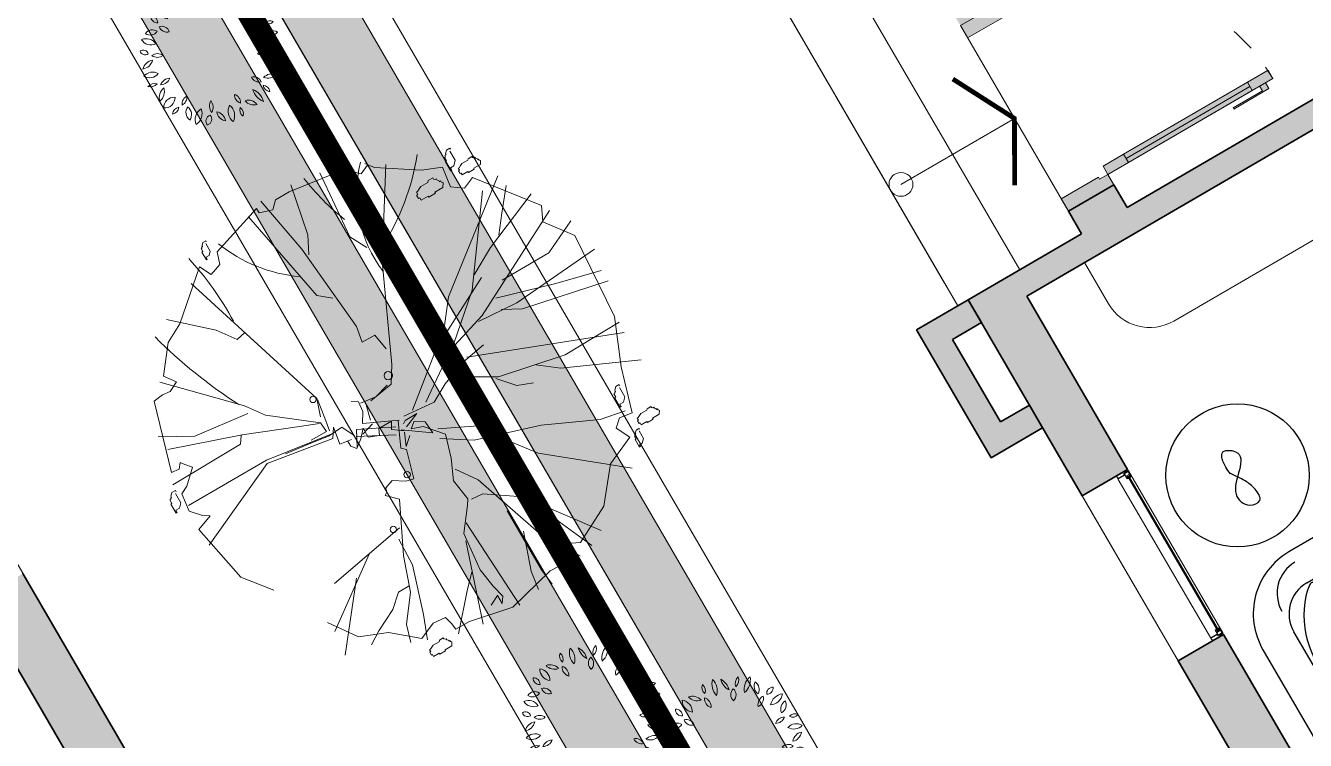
# Model space of a CAD drawing. Header units: millimetres. Extents: x 567980 to 569372, y 2065777 to 2066674.
# Drawn here: x 568827.16 to 568832.52, y 2066247.76 to 2066250.75 of the extents above; entities that cross this region are included whole.
import ezdxf

# ---------------------------------------------------------------- set-up
doc = ezdxf.new("R2010")
doc.units = ezdxf.units.MM
for name, pattern in [('047 Type S1$0$HIDDEN', [0.375, 0.25, -0.125]), ('CENTER', [3, 1.5, -0.5, 0.5, -0.5]), ('HIDDEN', [0.75, 0.5, -0.25])]:
    doc.linetypes.add(name, pattern=pattern)
for name, color, linetype, lineweight in [('A-DIM', 251, 'Continuous', 15), ('A-HATCH', 251, 'Continuous', 5), ('A-TUONG', 255, 'Continuous', 35), ('boDnv', 54, 'Continuous', 25), ('E- CHU THICH', 162, 'Continuous', 13), ('E- RANH GIOI', 1, 'CENTER', 13), ('E- THAY', 9, 'Continuous', 20), ('E-Manh', 251, 'Continuous', 13), ('i_Cay', 114, 'Continuous', 13), ('i_Hatch', 250, 'Continuous', 13), ('i_ThietBi', 32, 'Continuous', 13), ('LD-CUA', 146, 'Continuous', 13), ('LD-KHUAT', 33, 'HIDDEN', 9), ('LD-THAY', 9, 'Continuous', 13)]:
    doc.layers.add(name, color=color, linetype=linetype, lineweight=lineweight)
for name, color, linetype in [('ChiaLo', 128, 'CENTER'), ('DIM 222222', 1, 'Continuous'), ('I-LOOS', 32, 'Continuous'), ('I-LOOSE', 32, 'Continuous'), ('loKBT', 42, 'Continuous')]:
    doc.layers.add(name, color=color, linetype=linetype)

# ---------------------------------------------------------------- blocks, each defined once
blk = doc.blocks.new('NEN')
at = {"layer": 'ChiaLo', "ltscale": 5}
blk.add_lwpolyline([(137.1147, -132.0719), (116.9995, -97.4977)], dxfattribs=at)
at = {"layer": 'loKBT'}
for points in [[(137.8616, -108.4988), (127.0571, -114.7848), (137.1147, -132.0719), (147.9192, -125.7859)], [(127.0571, -114.7848), (116.2527, -121.0708), (126.3103, -138.3579), (137.1147, -132.0719)]]:
    blk.add_lwpolyline(points, close=True, dxfattribs=at)
blk = doc.blocks.new('*U486')
h = blk.add_hatch(color=254)
h.dxf.hatch_style = 1
h.paths.add_polyline_path([(21.7, 594.5), (21.7, 764.1), (50, 764.1), (50, 735.9), (27.4, 735.9), (27.4, 594.5)])
h = blk.add_hatch(color=253)
h.dxf.hatch_style = 1
h.paths.add_polyline_path([(50, 100), (90, 100), (90, 0), (50, 0)])
h.paths.add_polyline_path([(50, 700), (90, 700), (90, 800), (50, 800)])
h = blk.add_hatch(color=254)
h.dxf.hatch_style = 1
h.paths.add_polyline_path([(90, 100), (50, 100), (50, 700), (90, 700)])
h = blk.add_hatch(color=253)
h.dxf.hatch_style = 1
h.paths.add_polyline_path([(0, 0), (50, 0), (50, -40), (60, -40), (60, -220), (0, -220)])
h = blk.add_hatch(color=253)
h.dxf.hatch_style = 1
h.paths.add_polyline_path([(900, 0), (850, 0), (850, -40), (840, -40), (840, -220), (900, -220)])
for p, q in [((70, 100), (70, 700)), ((90, 700), (90, 100))]:
    blk.add_line(p, q)
for points in [[(21.7, 594.5), (21.7, 764.1), (50, 764.1), (50, 735.9), (27.4, 735.9), (27.4, 594.5)], [(90, 100), (50, 100), (50, 700), (90, 700)], [(0, 0), (50, 0), (50, -40), (60, -40), (60, -220), (0, -220)], [(900, 0), (850, 0), (850, -40), (840, -40), (840, -220), (900, -220)]]:
    blk.add_lwpolyline(points, close=True)
for points in [[(50, 700), (90, 700), (90, 800), (50, 800), (50, 700)], [(50, 702.9), (50, 100)], [(50, 100), (90, 100), (90, 0), (50, 0), (50, 100)]]:
    blk.add_lwpolyline(points)
at = {"linetype": 'HIDDEN', "ltscale": 30}
blk.add_arc((50, 0), 800, 0, 90, dxfattribs=at)
blk = doc.blocks.new('A$C7ACE46B4')
blk.add_wipeout([(-12.5, 0), (12.5, 0), (12.5, -100), (150, -100), (150, -150), (-150, -150), (-150, -100), (-12.5, -100)]).dxf.layer = 'I-LOOSE'
at = {"layer": 'I-LOOSE'}
blk.add_lwpolyline([(-12.5, -100), (-12.5, 0), (12.5, 0), (12.5, -100)], dxfattribs=at)
blk.add_lwpolyline([(-150, -100), (150, -100), (150, -150), (-150, -150)], close=True, dxfattribs=at)
blk = doc.blocks.new('WR WERW')
at = {"layer": 'DIM 222222', "color": 1, "linetype": '047 Type S1$0$HIDDEN', "ltscale": 50, "extrusion": (9.92932e-07, -2.8403e-12, 1)}
for p, q in [((167309.9, 38806.7, 0), (167259.9, 38806.7, 0)), ((167259.9, 38806.7, 0), (167259.9, 38456.7, 0)), ((167309.9, 38456.7, 0), (167309.9, 38806.7, 0)), ((167259.9, 38456.7, 0), (167309.9, 38456.7, 0))]:
    blk.add_line(p, q, dxfattribs=at)
at = {"layer": 'DIM 222222', "color": 1, "linetype": '047 Type S1$0$HIDDEN', "ltscale": 50, "extrusion": (-9.92932e-07, 2.8439e-12, 1)}
for p, q in [((167269.9, 38636.7, 0), (167149.9, 38636.7, 0)), ((167149.9, 38636.7, 0), (167149.9, 38626.7, 0)), ((167149.9, 38626.7, 0), (167269.9, 38626.7, 0)), ((167274.9, 38631.7, 0), (167274.9, 38631.7, 0))]:
    blk.add_line(p, q, dxfattribs=at)
for start, end in [(0, 90), (270, 0)]:
    blk.add_arc((167269.9, 38631.7, -0.2), 5, start, end, dxfattribs=at)
blk = doc.blocks.new('2nd Floor Plan$0$weff')
at = {"color": 9}
blk.add_wipeout([(56.5, 207.1), (12.8, 168.9), (-23.4, 123.6), (-59.2, 57.6), (-78.1, 2.2), (-84.9, -29.8), (-89.8, -99.1), (-82.2, -153), (-41.5, -131.1), (-5.2, -99.4), (15, -84.2), (44.3, -38.7), (64.9, -4.2), (85, 45.7), (96.1, 91.6), (100.3, 136.7), (100.2, 145.7), (98.6, 169.4), (92.6, 200.1), (93.7, 207.9), (90.9, 214.5), (85, 219.1), (77.5, 220.1)], dxfattribs=at).dxf.layer = 'I-LOOS'
at = {"layer": 'I-LOOS', "color": 9}
for centre, major_axis, ratio, start_param, end_param in [((136.3, -26.8), (112.3, 268.4), 0.731709, 0.805447, 2.336146), ((79.5, 205.9), (1.9, -14.2), 1, 1.019254, 3.517144), ((-82.9, 66.8), (109.5, 220.3), 0.666606, 3.780671, 5.644107)]:
    blk.add_ellipse(centre, major_axis=major_axis, ratio=ratio, start_param=start_param, end_param=end_param, dxfattribs=at)
blk.add_spline([(-83.1, -153.5), (-11, -71.1), (-9.5, -30.9), (92.6, 200.1)], degree=3, dxfattribs=at)
blk = doc.blocks.new('AAW')
at = {"layer": 'I-LOOS'}
blk.add_ellipse((7152422.8, 829492.9, 0), major_axis=(0, 600), ratio=0.583333, dxfattribs=at)
at = {"layer": 'I-LOOS', "color": 7}
blk.add_spline([(7152481.3, 829442, 0), (7152489.3, 829335, 0), (7152475.4, 829301.2, 0), (7152394.4, 829327.9, 0), (7152501, 829572.7, 0), (7152449.5, 829670.9, 0), (7152381.6, 829669.9, 0), (7152379.5, 829593.1, 0), (7152415.5, 829519.6, 0), (7152483.3, 829436.9, 0)], degree=3, dxfattribs=at)
at = {"color": 8, "linetype": 'ByBlock'}
for points in [[(7150959.9, 830729.3), (7150961.2, 830762.1), (7150968.5, 830804.8), (7150982.3, 830847.2), (7151003.5, 830889.2), (7151026.9, 830922.3), (7151081.9, 830974.9), (7151135.1, 831006.2), (7151168.5, 831019.1), (7151245.7, 831033), (7151312.3, 831028.7), (7151358.3, 831016.7), (7151384.9, 831006), (7151416.7, 830989.1), (7151457, 830959.4), (7151477, 830940.3), (7151509.6, 830899.5), (7151536.9, 830848.4), (7151551.1, 830805.4), (7151557.5, 830770.9), (7151559.7, 830741.1), (7151556.7, 830690.1), (7151543.1, 830634.6), (7151515.2, 830575.9), (7151476.7, 830526), (7151423.5, 830481.9), (7151375.6, 830456.6), (7151311.5, 830437.8), (7151206.8, 830438.1), (7151146.6, 830455.5), (7151077.7, 830495), (7151042.4, 830526.6), (7151002.9, 830578.4), (7150980.2, 830624.8), (7150964.1, 830682.9), (7150959.9, 830727.9)], [(7150959.9, 828249), (7150961.2, 828281.8), (7150968.5, 828324.5), (7150982.3, 828366.9), (7151003.5, 828409), (7151026.9, 828442.1), (7151081.9, 828494.6), (7151135.1, 828525.9), (7151168.5, 828538.8), (7151245.7, 828552.7), (7151312.3, 828548.4), (7151358.3, 828536.4), (7151384.9, 828525.8), (7151416.7, 828508.8), (7151457, 828479.2), (7151477, 828460), (7151509.6, 828419.3), (7151536.9, 828368.1), (7151551.1, 828325.1), (7151557.5, 828290.6), (7151559.7, 828260.8), (7151556.7, 828209.9), (7151543.1, 828154.3), (7151515.2, 828095.6), (7151476.7, 828045.7), (7151423.5, 828001.6), (7151375.6, 827976.3), (7151311.5, 827957.6), (7151206.8, 827957.8), (7151146.6, 827975.3), (7151077.7, 828014.7), (7151042.4, 828046.4), (7151002.9, 828098.2), (7150980.2, 828144.5), (7150964.1, 828202.6), (7150959.9, 828247.6)]]:
    blk.add_wipeout(points, dxfattribs=at).translate(0, 0, 0).dxf.layer = 'I-LOOS'
blk.add_wipeout([(7150884.5, 828877.9), (7150944.5, 828877.9), (7150944.4, 828957.9), (7150919.4, 828957.9), (7150919.4, 829967.9), (7150944.4, 829967.9), (7150944.4, 830047.9), (7150884.4, 830047.9), (7150884.4, 828877.9)]).translate(0, 0, 0).dxf.layer = 'I-LOOS'
at = {"layer": 'I-LOOS'}
blk.add_circle((7151259.8, 830733.3, 0), 300, dxfattribs=at)
at = {"layer": 'I-LOOS', "color": 7}
for points in [[(7151237.1, 830753.5, 0), (7151239.2, 830825, 0), (7151250.8, 830846.4, 0), (7151302.6, 830823.1, 0), (7151215, 830668.1, 0), (7151242.3, 830599.5, 0), (7151287.4, 830595.4, 0), (7151294.2, 830646.2, 0), (7151275.4, 830697.5, 0), (7151236.2, 830757, 0)], [(7151237.1, 828273.2, 0), (7151239.2, 828344.7, 0), (7151250.8, 828366.2, 0), (7151302.6, 828342.8, 0), (7151215, 828187.9, 0), (7151242.3, 828119.2, 0), (7151287.4, 828115.2, 0), (7151294.2, 828165.9, 0), (7151275.4, 828217.2, 0), (7151236.2, 828276.7, 0)]]:
    blk.add_spline(points, degree=3, dxfattribs=at)
blk.add_wipeout([(7150984.5, 828877.7), (7150984.3, 830047.8), (7150987.9, 830094.3), (7151003.8, 830154.3), (7151019, 830188), (7151039.8, 830221.7), (7151072.1, 830259.9), (7151111.4, 830293), (7151145.7, 830313.9), (7151183.8, 830330.5), (7151224.5, 830341.8), (7151256.3, 830346.5), (7151284.3, 830347.8), (7151842.4, 830347.8), (7151859.2, 830347.4), (7151871.9, 830342.3), (7151881.2, 830331.4), (7151884.2, 830321.4), (7151884.4, 830317.9), (7151884.7, 828607.9), (7151882.7, 828597.3), (7151875.9, 828586.7), (7151869.8, 828582), (7151862.3, 828578.8), (7151854.7, 828577.8), (7151284.5, 828577.8), (7151249.5, 828579.8), (7151207.9, 828587.7), (7151171.3, 828600), (7151141.1, 828614.3), (7151108.9, 828634.6), (7151072.4, 828665.6), (7151048.6, 828692.4), (7151022.6, 828731.5), (7151002.8, 828774.5), (7150990.5, 828818.1), (7150985.2, 828856.5)]).translate(0, 0, 0).dxf.layer = 'I-LOOS'
at = {"layer": 'I-LOOS', "ltscale": 500}
for p, q in [((7151284.3, 830197.8, 0), (7151813.6, 830197.8, 0)), ((7151134.3, 828877.8, 0), (7151134.3, 830047.8, 0)), ((7151277.6, 828727.9, 0), (7151819, 828727.9, 0))]:
    blk.add_line(p, q, dxfattribs=at)
at = {"layer": 'I-LOOS', "ltscale": 500, "elevation": 0}
blk.add_lwpolyline([(7150984.3, 830047.7), (7150984.5, 828877.7, 0.414169), (7151284.5, 828577.8), (7151854.7, 828577.8, 0.41182), (7151884.7, 828607.9), (7151884.4, 830317.9, 0.41662), (7151854.4, 830347.8), (7151284.3, 830347.8, 0.414258)], format="xyb", close=True, dxfattribs=at)
at = {"layer": 'I-LOOS'}
blk.add_circle((7151259.8, 828253.1, 0), 300, dxfattribs=at)
at = {"layer": 'I-LOOS', "ltscale": 500}
for centre, radius, start, end in [((7151284.3, 830147.8, 0), 150, 90, 180.0087), ((7151818.8, 830278.3, 0), 65.6, 265.4555, 357.4331), ((7151284.3, 828877.8, 0), 150, 180.0087, 270), ((7151819.3, 828677.4, 0), 65.6, 4.6583, 90.3037)]:
    blk.add_arc(centre, radius, start, end, dxfattribs=at)
at = {"layer": 'LD-KHUAT', "ltscale": 0.1}
blk.add_arc((7152437, 829469.1, 0), 1235.3, 226.1786, 134.6589, dxfattribs=at)
at = {"layer": 'I-LOOSE', "rotation": 89.99999999876488}
blk.add_blockref('A$C7ACE46B4', (7150884.4, 829477.9, 0), dxfattribs=at)
at = {"layer": 'DIM 222222', "linetype": 'ByBlock', "xscale": 2, "yscale": 2, "zscale": 2}
blk.add_blockref('WR WERW', (6816624.6, 752209.1, 0), dxfattribs=at)
at = {"layer": 'I-LOOS', "ltscale": 500, "rotation": 4.439697424246186}
blk.add_blockref('2nd Floor Plan$0$weff', (7151236, 829962.6, 0), dxfattribs=at)
at = {"layer": 'I-LOOS', "ltscale": 500, "xscale": -1, "rotation": 175.5742858466024}
blk.add_blockref('2nd Floor Plan$0$weff', (7151228.7, 828950.6, 0), dxfattribs=at)
at = {"layer": 'I-LOOS', "ltscale": 500}
blk.add_arc((7151284.3, 830048, 0), 150, 90, 179.9913, dxfattribs=at)
blk = doc.blocks.new('SFFSF')
h = blk.add_hatch(color=250)
h.paths.add_polyline_path([(339646.8, 104917.2), (339646.8, 104891.8), (339678.5, 104891.8), (339678.5, 104898.5), (339675.3, 104898.5, 1), (339675.3, 104897.3), (339677.3, 104897.3), (339677.3, 104893), (339663.4, 104893), (339663.4, 104916), (339677.3, 104916), (339677.3, 104911.7), (339675.3, 104911.7, 1), (339675.3, 104910.5), (339678.5, 104910.5), (339678.5, 104917.2)])
h.paths.add_polyline_path([(339648, 104916), (339662.2, 104916), (339662.2, 104893), (339648, 104893)], flags=16)
blk.add_lwpolyline([(339663.4, 104893), (339663.4, 104916), (339677.3, 104916), (339677.3, 104911.7), (339675.3, 104911.7, 1), (339675.3, 104910.5), (339678.5, 104910.5), (339678.5, 104917.2), (339646.8, 104917.2), (339646.8, 104891.8), (339678.5, 104891.8), (339678.5, 104898.5), (339675.3, 104898.5, 1), (339675.3, 104897.3), (339677.3, 104897.3), (339677.3, 104893)], format="xyb", close=True)
blk.add_lwpolyline([(339662.2, 104893), (339662.2, 104916), (339648, 104916), (339648, 104893)], close=True)
blk = doc.blocks.new('DDDDA')
blk.add_hatch(color=250).paths.add_polyline_path([(339343.8, 104970.9), (339343.8, 104969.3), (339332.6, 104969.3), (339332.6, 104958.1), (339343.8, 104958.1), (339343.8, 104956.6, 0.240391), (339346.5, 104960.7), (339335.6, 104960.7), (339335.6, 104966.7), (339346.5, 104966.7, 0.240391)])
blk.add_lwpolyline([(339343.8, 104970.9), (339343.8, 104969.3), (339332.6, 104969.3), (339332.6, 104958.1), (339343.8, 104958.1), (339343.8, 104956.6, 0.240391), (339346.5, 104960.7), (339335.6, 104960.7), (339335.6, 104966.7), (339346.5, 104966.7, 0.240391)], format="xyb", close=True)
blk = doc.blocks.new('*U496')
for points in [[(22.1, 21.5), (0, 21.5), (0, 27.7), (1.2, 27.7), (1.2, 22.7), (17.8, 22.7), (17.8, 63.1), (8.9, 63.1), (8.9, 71.6), (5.1, 74.3), (5.1, 83.1), (8.9, 85.8), (8.9, 93.1), (1.2, 93.1), (1.2, 89.3), (0, 89.3), (0, 94.3), (10.1, 94.3), (10.1, 93.1), (10.1, 91.1), (10.1, 82.5), (8.9, 82.5), (8.9, 84.3), (6.3, 82.5), (6.3, 74.9), (8.9, 73.1), (8.9, 74.9), (10.1, 74.9), (10.1, 64.3), (19, 64.3), (19, 22.7), (22.1, 22.7)], [(1044.6, 21.5), (1066.7, 21.5), (1066.7, 27.7), (1065.5, 27.7), (1065.5, 22.7), (1048.9, 22.7), (1048.9, 63.1), (1057.8, 63.1), (1057.8, 71.6), (1061.6, 74.3), (1061.6, 83.1), (1057.8, 85.8), (1057.8, 93.1), (1065.5, 93.1), (1065.5, 89.3), (1066.7, 89.3), (1066.7, 94.3), (1056.6, 94.3), (1056.6, 93.1), (1056.6, 91.1), (1056.6, 82.5), (1057.8, 82.5), (1057.8, 84.3), (1060.4, 82.5), (1060.4, 74.9), (1057.8, 73.1), (1057.8, 74.9), (1056.6, 74.9), (1056.6, 64.3), (1047.7, 64.3), (1047.7, 22.7), (1044.6, 22.7)]]:
    blk.add_hatch(color=250).paths.add_polyline_path(points)
for p, q in [((10.1, 94.3), (1056.6, 94.3)), ((22.1, 21.5), (1044.6, 21.5))]:
    blk.add_line(p, q)
for points in [[(8.9, 93.1), (8.9, 85.8), (5.1, 83.1), (5.1, 74.3), (8.9, 71.6), (8.9, 63.1), (17.8, 63.1), (17.8, 22.7), (1.2, 22.7), (1.2, 27.7), (0, 27.7), (0, 21.5), (22.1, 21.5), (22.1, 22.7), (19, 22.7), (19, 64.3), (10.1, 64.3), (10.1, 74.9), (8.9, 74.9), (8.9, 73.1), (6.3, 74.9), (6.3, 82.5), (8.9, 84.3), (8.9, 82.5), (10.1, 82.5), (10.1, 93.1), (10.1, 93.1), (10.1, 94.3), (0, 94.3), (0, 89.3), (1.2, 89.3), (1.2, 93.1), (8.9, 93.1)], [(1057.8, 93.1), (1057.8, 85.8), (1061.6, 83.1), (1061.6, 74.3), (1057.8, 71.6), (1057.8, 63.1), (1048.9, 63.1), (1048.9, 22.7), (1065.5, 22.7), (1065.5, 27.7), (1066.7, 27.7), (1066.7, 21.5), (1044.6, 21.5), (1044.6, 22.7), (1047.7, 22.7), (1047.7, 64.3), (1056.6, 64.3), (1056.6, 74.9), (1057.8, 74.9), (1057.8, 73.1), (1060.4, 74.9), (1060.4, 82.5), (1057.8, 84.3), (1057.8, 82.5), (1056.6, 82.5), (1056.6, 93.1), (1056.6, 93.1), (1056.6, 94.3), (1066.7, 94.3), (1066.7, 89.3), (1065.5, 89.3), (1065.5, 93.1), (1057.8, 93.1)]]:
    blk.add_lwpolyline(points)
blk.add_lwpolyline([(1030.7, 75.7), (36, 75.7), (36, 81.7), (1030.7, 81.7)], close=True)
at = {"xscale": -1, "rotation": 180}
blk.add_blockref('SFFSF', (-339634.7, 104983.2), dxfattribs=at)
blk.add_blockref('DDDDA', (-339299.6, -104885))
at = {"xscale": -1}
blk.add_blockref('DDDDA', (340366.2, -104885), dxfattribs=at)
at = {"rotation": 180}
blk.add_blockref('SFFSF', (340701.3, 104983.2), dxfattribs=at)
blk = doc.blocks.new('TANG 1 BT1')
at = {"layer": 'A-HATCH'}
h = blk.add_hatch(color=256, dxfattribs=at)
h.dxf.hatch_style = 1
h.paths.add_polyline_path([(7158834.4, 839216.9), (7158834.4, 837891.9), (7159054.4, 837891.9), (7159054.4, 839436.9), (7153914.4, 839436.9), (7153914.4, 839216.9)])
h.paths.add_polyline_path([(7150554.4, 839436.9), (7150554.3, 838368.7), (7150774.3, 838368.7), (7150774.4, 839216.9), (7151514.4, 839216.9), (7151514.4, 839436.9)])
h.paths.add_polyline_path([(7150774.3, 836568.7), (7150554.3, 836568.7), (7150554.4, 835616.9), (7151104.3, 835616.9), (7151104.3, 835319.5), (7151324.3, 835319.5), (7151324.3, 835616.9), (7152824.3, 835616.9), (7152824.3, 833426.9), (7152714.3, 833426.9), (7152714.3, 833316.9), (7152934.3, 833316.9), (7152934.3, 835726.9), (7150774.4, 835726.9)])
h.paths.add_polyline_path([(7151324.3, 834519.5), (7151104.3, 834519.5), (7151104.3, 832826.9), (7151324.3, 832826.9), (7151324.3, 833316.9), (7151914.3, 833316.9), (7151914.3, 833426.9), (7151324.3, 833426.9)])
h.paths.add_polyline_path([(7158834.4, 835616.9), (7158834.4, 834616.9), (7159054.4, 834616.9), (7159054.4, 835946.9), (7159054.4, 837091.9), (7158834.4, 837091.9), (7158834.4, 836041.9), (7158234.4, 836041.9), (7158234.4, 835726.9), (7156074.4, 835726.9), (7156074.4, 835616.9)])
h.paths.add_polyline_path([(7158834.4, 835726.9), (7158289.4, 835726.9), (7158289.4, 835986.9), (7158834.4, 835986.9)], flags=16)
h.paths.add_polyline_path([(7158434.4, 831596.9), (7158434.4, 831391.9), (7158834.4, 831391.9), (7158834.4, 827616.9), (7158354.3, 827616.9), (7158354.3, 827396.9), (7159054.4, 827396.9), (7159054.4, 832816.9), (7158834.4, 832816.9), (7158834.4, 831816.9), (7156074.4, 831816.9), (7156074.4, 831596.9)])
h.paths.add_polyline_path([(7158834.4, 831596.9), (7158834.4, 831446.9), (7158489.4, 831446.9), (7158489.4, 831596.9)], flags=16)
h.paths.add_polyline_path([(7152934.3, 831706.9), (7152934.3, 831816.9), (7151324.3, 831816.9), (7151324.3, 831926.9), (7151104.3, 831926.9), (7151104.3, 831816.9), (7150554.4, 831816.9), (7150554.4, 830866.9), (7150774.4, 830866.9), (7150774.4, 831706.9)])
h.paths.add_polyline_path([(7150554.4, 828526.9), (7150774.4, 828526.9), (7150774.4, 830066.9), (7150554.4, 830066.9)])
h.paths.add_polyline_path([(7151704.4, 827396.9), (7152404.2, 827396.9), (7152404.2, 827616.9), (7150774.4, 827616.9), (7150774.4, 827726.9), (7150554.4, 827726.9), (7150554.4, 827616.9), (7150554.4, 827396.9), (7151404.4, 827396.9), (7151404.4, 827396.9)])
h.paths.add_polyline_path([(7154604.6, 827616.9), (7154604.6, 827396.9), (7155304.4, 827396.9), (7155304.4, 827396.9), (7155604.4, 827396.9), (7156654.4, 827396.9), (7156654.4, 827616.9)])
h.paths.add_polyline_path([(7150304.3, 831816.9), (7150304.3, 831196.9), (7150554.3, 831196.9), (7150554.3, 831306.9), (7150414.3, 831306.9), (7150414.3, 831706.9), (7150554.3, 831706.9), (7150554.3, 831816.9)])
h.paths.add_polyline_path([(7150304.3, 836228.5), (7150304.3, 835616.9), (7150554.3, 835616.9), (7150554.3, 835726.9), (7150414.3, 835726.9), (7150414.3, 836118.5), (7150554.4, 836118.5), (7150554.4, 836228.5)])
at = {"layer": 'A-TUONG'}
for p, q in [((7158834.4, 831816.9), (7158834.4, 832816.9)), ((7159054.4, 827396.9), (7159054.4, 832816.9)), ((7151104.3, 831926.9), (7151324.3, 831926.9)), ((7151104.3, 831926.9), (7151104.3, 831816.9)), ((7151324.3, 831926.9), (7151324.3, 831816.9)), ((7150304.3, 831816.9), (7150554.3, 831816.9)), ((7150304.3, 831196.9), (7150304.3, 831816.9)), ((7150554.3, 831816.9), (7150554.3, 831706.9)), ((7150554.4, 831816.9), (7150554.4, 830866.9)), ((7150554.4, 831816.9), (7151104.3, 831816.9)), ((7151324.3, 831816.9), (7152934.3, 831816.9)), ((7150414.3, 831706.9), (7150554.3, 831706.9)), ((7150414.3, 831306.9), (7150414.3, 831706.9)), ((7150774.4, 831706.9), (7150774.4, 830866.9)), ((7150774.4, 831706.9), (7152934.3, 831706.9)), ((7150554.3, 831306.9), (7150414.3, 831306.9)), ((7150554.3, 831306.9), (7150554.3, 831196.9)), ((7150554.3, 831196.9), (7150304.3, 831196.9)), ((7150774.4, 830866.9), (7150554.4, 830866.9)), ((7150554.4, 830066.9), (7150554.4, 828526.9)), ((7150774.4, 830066.9), (7150554.4, 830066.9)), ((7150774.4, 830066.9), (7150774.4, 828526.9))]:
    blk.add_line(p, q, dxfattribs=at)
at = {"layer": 'E- CHU THICH', "const_width": 20}
blk.add_lwpolyline([(7150964.3, 832649.4), (7151104.3, 832376.9), (7151104.3, 832376.9), (7151104.3, 832376.9), (7150964.3, 832134.4)], dxfattribs=at)
at = {"layer": 'E- CHU THICH'}
blk.add_lwpolyline([(7151104.3, 832376.9), (7150554.4, 832376.9)], dxfattribs=at)
blk.add_circle((7150554.4, 832376.9), 50, dxfattribs=at)
at = {"layer": 'E- THAY'}
for p, q in [((7150504.3, 833316.9), (7150504.3, 831816.9)), ((7150804.3, 833316.9), (7150804.3, 831816.9)), ((7150504.3, 832826.9), (7150504.3, 831926.9)), ((7151104.3, 832826.9), (7151104.3, 831926.9)), ((7150554.4, 830866.9), (7150554.4, 830066.9))]:
    blk.add_line(p, q, dxfattribs=at)
at = {"layer": 'i_ThietBi', "ltscale": 0.5}
blk.add_lwpolyline([(7151054.3, 831706.9), (7151054.3, 831506.9, 0.414214), (7151254.3, 831306.9), (7152454.3, 831306.9, 0.414214), (7152654.3, 831506.9), (7152654.3, 831706.9)], format="xyb", close=True, dxfattribs=at)
at = {"layer": 'LD-CUA', "xscale": -0.9999999999999998, "rotation": 270}
blk.add_blockref('*U486', (7151324.3, 831926.9), dxfattribs=at)
at = {"layer": 'A-TUONG'}
blk.add_blockref('AAW', (-100, -119.7, 0), dxfattribs=at)
at = {"layer": 'LD-CUA', "xscale": 0.7500000000001072, "yscale": 0.7500000000001072, "zscale": 0.7500000000001072, "rotation": 270}
blk.add_blockref('*U496', (7150703.6, 830866.9), dxfattribs=at)
blk = doc.blocks.new('mb-cay40')
at = {"color": 0, "linetype": 'ByBlock'}
for centre, radius, start, end in [((-300, 710), 100, 149.4737, 231.7586), ((-448, 683), 100, 329.4737, 51.7586), ((-231, 779), 98.1, 192.306, 259.6849), ((-344, 662), 98.1, 12.306, 79.6849), ((-136, 737), 62.9, 125.4093, 202.7101), ((-231, 764), 62.9, 305.4093, 22.7101), ((16, 684), 137, 133.8117, 194.3077), ((-211, 749), 137, 313.8117, 14.3077), ((-427, 694), 54.1, 146.8151, 244.0193), ((-496, 675), 54.1, 326.8151, 64.0193), ((-148, 638), 79.7, 145.5248, 220.8327), ((-273, 631), 79.7, 325.5248, 40.8327), ((113, 711), 137, 163.4642, 212.7906), ((-134, 676), 137, 343.4642, 32.7906), ((138, 616), 80.6, 104.1004, 168.465), ((40, 710), 80.6, 284.1004, 348.465), ((230, 506), 141, 100.3005, 160.4476), ((72, 692), 141, 280.3005, 340.4476), ((-542, 597), 98.1, 183.3189, 263.1904), ((-651, 494), 98.1, 3.3189, 83.1904), ((-554, 556), 69.9, 25.4537, 116.6852), ((-522, 648), 69.9, 205.4537, 296.6852), ((-390, 597), 66.9, 168.8066, 257.6391), ((-470, 545), 66.9, 348.8066, 77.6391), ((49, 562), 68.8, 103.8914, 198.9039), ((-33, 607), 68.8, 283.8914, 18.9039), ((260, 521), 76.9, 122.5817, 207.18), ((150, 551), 76.9, 302.5817, 27.18), ((-654, 503), 44.2, 163.4933, 274.4697), ((-693, 471), 44.2, 343.4933, 94.4697), ((-620, 357), 75.8, 22.5723, 98.3335), ((-561, 461), 75.8, 202.5723, 278.3335), ((213, 369), 79.6, 86.0282, 161.3698), ((143, 474), 79.6, 266.0282, 341.3698), ((300, 426), 53.5, 59.9815, 155.6676), ((278, 494), 53.5, 239.9815, 335.6676), ((-743, 226), 96, 30.9482, 110.5784), ((-680, 301), 102, 69.7201, 135.6489), ((-718, 468), 102, 249.7201, 315.6489), ((320, 284), 110, 64.7353, 140.5781), ((282, 453), 110, 244.7353, 320.5781), ((-767, 152), 75.6, 44.2576, 108.5927), ((-736, 277), 75.6, 224.2576, 288.5927), ((-695, 365), 96, 210.9482, 290.5784), ((243, 141), 78, 58.8748, 131.2135), ((359, 242), 79.1, 90.2529, 173.5221), ((280, 330), 79.1, 270.2529, 353.5221), ((-787, 176), 111, 280.8762, 345.4479), ((-659, 40), 111, 100.8762, 165.4479), ((-638, 119), 83.9, 60.5095, 129.292), ((-649, 257), 83.9, 240.5095, 309.292), ((232, 267), 78, 238.8748, 311.2135), ((293, 25), 97.6, 29.1952, 106.7189), ((350, 166), 97.6, 209.1952, 286.7189), ((344, 142), 53.6, 28.1981, 112.1918), ((371, 217), 53.6, 208.1981, 292.1918), ((-690, -39), 87.4, 54.9745, 151.3792), ((-716, 74), 87.4, 234.9745, 331.3792), ((159, -75), 77.3, 28.8072, 103.9199), ((208, 37), 77.3, 208.8072, 283.9199), ((314, -59), 90.4, 71.3712, 141.7535), ((272, 83), 90.4, 251.3712, 321.7535), ((-675, -123), 70, 71.8192, 140.0818), ((-707, -12), 70, 251.8192, 320.0818), ((-557, -163), 78, 113.4753, 203.456), ((-660, -123), 78, 293.4753, 23.456), ((-617, 21), 75, 267.1724, 337.2365), ((-551, -83), 75, 87.1724, 157.2365), ((133, -213), 116, 6.5487, 76.8911), ((275, -87), 116, 186.5487, 256.8911), ((243, -118), 50.7, 359.2557, 87.6287), ((296, -68), 50.7, 179.2557, 267.6287), ((-605, -147), 107, 271.6328, 352.0268), ((-496, -269), 107, 91.6328, 172.0268), ((-342, -221), 95.9, 122.8873, 186.7253), ((-489, -152), 95.9, 302.8873, 6.7253), ((-133, -236), 75.4, 148.7877, 221.5977), ((-253, -247), 75.4, 328.7877, 41.5977), ((-19, -211), 70.3, 353.65, 74.6514), ((70, -151), 70.3, 173.65, 254.6514), ((113, -290), 96.7, 38.6962, 106.2415), ((162, -137), 96.7, 218.6962, 286.2415), ((-473, -294), 49.3, 76.5419, 193.4774), ((-509, -257), 49.3, 256.5419, 13.4774), ((-314, -281), 91.1, 159.117, 230.3606), ((-457, -318), 91.1, 339.117, 50.3606), ((-220, -348), 109, 122.117, 201.7275), ((-379, -297), 109, 302.117, 21.7275), ((-170, -364), 62.5, 129.7475, 206.0709), ((-267, -343), 62.5, 309.7475, 26.0709), ((-160, -372), 84.6, 5.3196, 80.419), ((-61, -281), 84.6, 185.3196, 260.419), ((100, -278), 148, 165.2071, 218.3217), ((-159, -332), 148, 345.2071, 38.3217), ((110, -276), 64.3, 156.7754, 231.288), ((11, -301), 64.3, 336.7754, 51.288)]:
    blk.add_arc(centre, radius, start, end, dxfattribs=at)
blk = doc.blocks.new('mb-cay34')
for p, q in [((117.7, 535.9), (49.4, 859)), ((136.7, 687.9), (95, 855.2)), ((148.1, 528.3), (174.7, 874.2)), ((246.9, 722.1), (307.7, 851.4)), ((-140.5, 547.3), (-262.1, 817.2)), ((-246.9, 741.1), (-76, 813.4)), ((68.4, 269.9), (-144.3, 813.4)), ((-106.4, 585.3), (-102.6, 817.2)), ((-76, 813.4), (254.5, 836.2)), ((170.9, 395.3), (379.8, 802)), ((254.5, 836.2), (357, 760.1)), ((-456.3, 782.7), (-468.4, 774.6)), ((-468.4, 746.2), (-468.4, 774.6)), ((-456.3, 782.7), (-452.2, 778.7)), ((-452.2, 778.7), (-448.2, 778.7)), ((-448.2, 778.7), (-448.2, 774.6)), ((-448.2, 774.6), (-444.1, 774.6)), ((-444.1, 774.6), (-440, 770.6)), ((-440, 770.6), (-436, 770.6)), ((-436, 770.6), (-436, 766.5)), ((-436, 766.5), (-431.9, 762.5)), ((-431.9, 762.5), (-427.9, 762.5)), ((-427.9, 762.5), (-427.9, 746.2)), ((357, 760.1), (410.2, 786.7)), ((372.2, 547.3), (467.2, 775.3)), ((410.2, 786.7), (626.7, 619.5)), ((-472.5, 721.9), (-472.5, 746.2)), ((-472.5, 746.2), (-468.4, 746.2)), ((-468.4, 721.9), (-472.5, 721.9)), ((-468.4, 697.5), (-468.4, 721.9)), ((-436, 709.7), (-440, 701.6)), ((-431.9, 717.8), (-436, 709.7)), ((-427.9, 746.2), (-431.9, 742.2)), ((-431.9, 742.2), (-431.9, 717.8)), ((-414, 691.7), (-246.9, 741.1)), ((246.9, 524.5), (246.9, 722.1)), ((459.6, 646.1), (539.4, 710.7)), ((-515.8, 680), (-528, 667.8)), ((-528, 667.8), (-528, 655.6)), ((-483.4, 680), (-515.8, 680)), ((-487.5, 659.7), (-491.5, 659.7)), ((-491.5, 659.7), (-491.5, 655.6)), ((-483.4, 663.7), (-487.5, 663.7)), ((-487.5, 663.7), (-487.5, 659.7)), ((-475.3, 671.8), (-483.4, 663.7)), ((-479.3, 684), (-475.3, 684)), ((-475.3, 684), (-475.3, 671.8)), ((-460.3, 697.5), (-468.4, 697.5)), ((-460.3, 693.5), (-460.3, 697.5)), ((-448.2, 693.5), (-460.3, 693.5)), ((-448.2, 697.5), (-448.2, 693.5)), ((-440, 697.5), (-448.2, 697.5)), ((-440, 701.6), (-440, 697.5)), ((-406.4, 642.3), (-414, 691.7)), ((-376, 577.7), (-395, 672.7)), ((-373.4, 668.6), (-373.4, 663.7)), ((-363.7, 668.6), (-373.4, 668.6)), ((-334.5, 663.7), (-373.4, 663.7)), ((-349.1, 697.8), (-363.7, 683.2)), ((-363.7, 683.2), (-363.7, 668.6)), ((-310.2, 697.8), (-349.1, 697.8)), ((-334.5, 668.6), (-334.5, 663.7)), ((-319.9, 668.6), (-334.5, 668.6)), ((-319.9, 673.5), (-319.9, 668.6)), ((-315, 673.5), (-319.9, 673.5)), ((-315, 678.3), (-315, 673.5)), ((-310.2, 678.3), (-315, 678.3)), ((-300.4, 688.1), (-310.2, 678.3)), ((-305.3, 702.7), (-300.4, 702.7)), ((-300.4, 702.7), (-300.4, 688.1)), ((201.3, 471.3), (136.7, 687.9)), ((292.5, 323.1), (584.9, 703.1)), ((666, 676.7), (653.8, 668.6)), ((653.8, 640.2), (653.8, 668.6)), ((666, 676.7), (670, 672.6)), ((670, 672.6), (674.1, 672.6)), ((674.1, 672.6), (674.1, 668.6)), ((674.1, 668.6), (678.2, 668.6)), ((678.2, 668.6), (682.2, 664.5)), ((682.2, 664.5), (686.3, 664.5)), ((686.3, 664.5), (686.3, 660.5)), ((686.3, 660.5), (690.3, 656.4)), ((-536.1, 655.6), (-536.1, 651.5)), ((-528, 655.6), (-536.1, 655.6)), ((-503.7, 651.5), (-536.1, 651.5)), ((-535.6, 528.3), (-486.2, 638.5)), ((-503.7, 655.6), (-503.7, 651.5)), ((-491.5, 655.6), (-503.7, 655.6)), ((-486.2, 638.5), (-433, 611.9)), ((-433, 611.9), (-406.4, 642.3)), ((269.7, 410.5), (566, 627.1)), ((395, 596.7), (459.6, 646.1)), ((626.7, 619.5), (607.7, 573.9)), ((649.8, 615.8), (649.8, 640.2)), ((649.8, 640.2), (653.8, 640.2)), ((653.8, 615.8), (649.8, 615.8)), ((653.8, 591.5), (653.8, 615.8)), ((690.3, 611.8), (686.3, 603.6)), ((690.3, 656.4), (694.4, 656.4)), ((694.4, 640.2), (690.3, 636.1)), ((690.3, 636.1), (690.3, 611.8)), ((694.4, 656.4), (694.4, 640.2)), ((-368.4, 319.3), (-588.7, 589.1)), ((-284.9, 380.1), (-376, 577.7)), ((-53.2, 334.5), (-106.4, 585.3)), ((607.7, 573.9), (638.1, 532.1)), ((661.9, 591.5), (653.8, 591.5)), ((661.9, 587.4), (661.9, 591.5)), ((674.1, 587.4), (661.9, 587.4)), ((682.2, 591.5), (674.1, 591.5)), ((674.1, 591.5), (674.1, 587.4)), ((686.3, 603.6), (682.2, 595.5)), ((682.2, 595.5), (682.2, 591.5)), ((698.4, 567.5), (688.6, 567.5)), ((688.6, 567.5), (688.6, 562.7)), ((713, 596.7), (698.4, 582.1)), ((698.4, 582.1), (698.4, 567.5)), ((751.9, 596.7), (713, 596.7)), ((742.2, 567.5), (727.6, 567.5)), ((727.6, 567.5), (727.6, 562.7)), ((747, 572.4), (742.2, 572.4)), ((742.2, 572.4), (742.2, 567.5)), ((751.9, 577.3), (747, 577.3)), ((747, 577.3), (747, 572.4)), ((761.6, 587), (751.9, 577.3)), ((756.8, 601.6), (761.6, 601.6)), ((761.6, 601.6), (761.6, 587)), ((-657.1, 429.5), (-535.6, 528.3)), ((-83.6, 475.1), (-140.5, 547.3)), ((155.7, 467.5), (117.7, 535.9)), ((159.5, 372.5), (148.1, 528.3)), ((315.3, 444.7), (372.2, 547.3)), ((638.1, 532.1), (714.1, 543.5)), ((664.4, 517.2), (649.8, 507.4)), ((664.4, 517.2), (669.3, 512.3)), ((727.6, 562.7), (688.6, 562.7)), ((714.1, 543.5), (744.5, 471.3)), ((645, 444.1), (645, 473.4)), ((645, 473.4), (649.8, 473.4)), ((649.8, 473.4), (649.8, 507.4)), ((669.3, 512.3), (674.2, 512.3)), ((674.2, 512.3), (674.2, 507.4)), ((674.2, 507.4), (679, 507.4)), ((679, 507.4), (683.9, 502.6)), ((683.9, 502.6), (688.8, 502.6)), ((688.8, 502.6), (688.8, 497.7)), ((688.8, 497.7), (693.6, 492.8)), ((693.6, 492.8), (698.5, 492.8)), ((698.5, 473.4), (693.6, 468.5)), ((698.5, 492.8), (698.5, 473.4)), ((744.5, 471.3), (839.4, 326.9)), ((-729.3, 288.9), (-657.1, 429.5)), ((-114, 376.3), (-136.7, 433.3)), ((151.9, 190), (292.5, 463.7)), ((649.8, 444.1), (645, 444.1)), ((649.8, 414.9), (649.8, 444.1)), ((688.8, 429.5), (683.9, 419.8)), ((693.6, 439.3), (688.8, 429.5)), ((693.6, 468.5), (693.6, 439.3)), ((-478.6, 190), (-729.3, 376.3)), ((-208.9, 140.6), (-284.9, 380.1)), ((-53.2, 323.1), (-114, 376.3)), ((121.5, 231.8), (170.9, 395.3)), ((132.9, 250.8), (269.7, 410.5)), ((659.6, 414.9), (649.8, 414.9)), ((659.6, 410.1), (659.6, 414.9)), ((674.2, 410.1), (659.6, 410.1)), ((683.9, 414.9), (674.2, 414.9)), ((674.2, 414.9), (674.2, 410.1)), ((683.9, 419.8), (683.9, 414.9)), ((15.2, 216.6), (-53.2, 334.5)), ((60.8, 262.2), (76, 345.9)), ((528, 178.6), (828, 368.7)), ((-622.9, 258.4), (-759.7, 319.3)), ((-714.1, 258.4), (-729.3, 288.9)), ((-239.3, 220.4), (-368.4, 319.3)), ((167.1, 224.2), (292.5, 323.1)), ((839.4, 326.9), (869.8, 304.1)), ((858.4, 307.9), (843.2, 273.7)), ((-634.3, 178.6), (-771.1, 262.2)), ((-725.5, 224.2), (-714.1, 258.4)), ((-562.2, 239.4), (-622.9, 258.4)), ((45.6, 212.8), (60.8, 262.2)), ((843.2, 273.7), (888.8, 228)), ((-767.3, 209), (-725.5, 224.2)), ((-763.5, 140.6), (-767.3, 209)), ((-395, 68.4), (-478.6, 190)), ((-178.5, 193.8), (-239.3, 220.4)), ((-106.4, 45.6), (-178.5, 193.8)), ((0, 57), (121.5, 231.8)), ((0, 0), (151.9, 190)), ((34.2, 182.4), (15.2, 216.6)), ((22.8, 152), (45.6, 212.8)), ((888.8, 228), (919.2, 11.4)), ((-341.9, 79.8), (-634.3, 178.6)), ((-15.2, 83.6), (22.8, 152)), ((182.3, 19), (528, 178.6)), ((600.1, 155.8), (664.7, 121.6)), ((664.7, 121.6), (923, 144.4)), ((-809.1, -45.6), (-763.5, 140.6)), ((-744.5, 114), (-809.1, 121.6)), ((-493.8, 114), (-744.5, 114)), ((-588.7, 129.2), (-729.3, 79.8)), ((-140.5, 34.2), (-208.9, 140.6)), ((-729.3, 79.8), (-801.5, 68.4)), ((-391.2, 22.8), (-395, 68.4)), ((-265.9, 26.6), (-341.9, 79.8)), ((-136.7, 60.8), (-224.1, 34.2)), ((-72.2, 3.8), (-136.7, 60.8)), ((-3.8, -38), (-15.2, 83.6)), ((-402.6, 0), (-486.2, -64.6)), ((-383.6, 11.4), (-402.6, 0)), ((-300.1, 0), (-383.6, 11.4)), ((-224.1, 34.2), (-300.1, 0)), ((-110.2, 22.8), (-60.8, 19)), ((-41.8, -72.2), (-110.2, 22.8)), ((-57, -38), (-72.2, 3.8)), ((-60.8, 19), (-38, -15.2)), ((-41.8, -49.4), (-19, 7.6)), ((-19, 7.6), (-19, -41.8)), ((121.5, -19), (182.3, 19)), ((243.1, 30.4), (307.7, 19)), ((307.7, 19), (307.7, -34.2)), ((748.3, -7.6), (938.2, 30.4)), ((919.2, 11.4), (919.2, -45.6)), ((-455.8, -38), (-816.6, -19)), ((-774.9, -209), (-809.1, -45.6)), ((-38, -15.2), (-57, -38)), ((-19, -41.8), (-26.6, -53.2)), ((106.4, -114), (121.5, -19)), ((110.2, -91.2), (125.3, -34.2)), ((307.7, -34.2), (368.4, -22.8)), ((368.4, -22.8), (714.1, -53.2)), ((501.4, -45.6), (539.4, -91.2)), ((683.7, -41.8), (748.3, -7.6)), ((919.2, -45.6), (892.6, -72.2)), ((-512.8, -72.2), (-809.1, -171)), ((-755.9, -57), (-778.7, -72.2)), ((-778.7, -72.2), (-744.5, -72.2)), ((-744.5, -72.2), (-763.5, -110.2)), ((-706.5, -68.4), (-755.9, -57)), ((-630.5, -79.8), (-706.5, -68.4)), ((-524.2, -68.4), (-630.5, -79.8)), ((-486.2, -64.6), (-524.2, -68.4)), ((-114, -91.2), (-220.3, -121.6)), ((-98.8, -106.4), (-114, -91.2)), ((-103.7, -87.2), (-75.9, -55.7)), ((-55.3, -66.2), (-103.7, -87.2)), ((-7.6, -64.6), (-98.8, -106.4)), ((-49.8, -64.2), (-23.2, -102.2)), ((-23.2, -102.2), (3.4, -87)), ((-22.8, -83.6), (41.8, -212.8)), ((-7.5, -60.8), (49.5, -182.4)), ((3.4, -87), (3.4, -140.2)), ((117.7, -152), (110.2, -91.2)), ((539.4, -91.2), (915.4, -163.4)), ((714.1, -53.2), (942, -95)), ((892.6, -72.2), (907.8, -121.6)), ((-622.9, -110.2), (-668.5, -155.8)), ((-220.3, -121.6), (-212.7, -152)), ((-47.9, -97.4), (20.4, -226.6)), ((3.4, -140.2), (-19.4, -151.6)), ((45.6, -152), (102.6, -136.8)), ((926.8, -121.6), (862.2, -326.9)), ((907.8, -121.6), (926.8, -121.6)), ((-668.5, -155.8), (-793.9, -266.1)), ((-212.7, -152), (-186.1, -193.8)), ((-19.4, -151.6), (-4.2, -189.7)), ((30.4, -152), (15.2, -201.4)), ((49.5, -182.4), (87.5, -159.6)), ((87.5, -159.6), (125.5, -155.8)), ((125.5, -155.8), (140.7, -178.6)), ((-774.9, -266.1), (-774.9, -209)), ((-258.3, -205.2), (-444.4, -296.5)), ((-220.3, -243.2), (-258.3, -205.2)), ((-212.7, -231.8), (-220.3, -243.2)), ((-197.5, -228), (-212.7, -231.8)), ((-186.1, -193.8), (-197.5, -228)), ((3.4, -216.3), (-19.4, -246.7)), ((41.8, -212.8), (-15.2, -243.2)), ((-4.2, -189.7), (33.8, -189.7)), ((33.8, -189.7), (3.4, -216.3)), ((26.6, -231.8), (76, -254.6)), ((-748.3, -269.9), (-774.9, -266.1)), ((-717.9, -277.5), (-748.3, -269.9)), ((-714.1, -326.9), (-717.9, -277.5)), ((-383.6, -281.3), (-490, -285.1)), ((-349.4, -258.4), (-406.4, -566.3)), ((-19.4, -246.7), (-0.4, -261.9)), ((-0.4, -261.9), (22.4, -261.9)), ((19, -247), (26.6, -292.7)), ((26.6, -292.7), (91.2, -281.3)), ((91.2, -281.3), (57, -304.1)), ((76, -254.6), (72.2, -311.7)), ((136.7, -292.7), (208.9, -281.3)), ((148.1, -304.1), (212.7, -281.3)), ((212.7, -281.3), (809.1, -467.5)), ((-807.4, -302.2), (-819.6, -310.3)), ((-819.6, -338.7), (-819.6, -310.3)), ((-807.4, -302.2), (-803.3, -306.3)), ((-803.3, -306.3), (-799.3, -306.3)), ((-799.3, -306.3), (-799.3, -310.3)), ((-799.3, -310.3), (-795.2, -310.3)), ((-795.2, -310.3), (-791.2, -314.4)), ((-791.2, -314.4), (-787.1, -314.4)), ((-787.1, -314.4), (-787.1, -318.4)), ((-787.1, -318.4), (-783.1, -322.5)), ((-783.1, -322.5), (-779, -322.5)), ((-779, -322.5), (-779, -338.7)), ((-740.7, -391.5), (-714.1, -326.9)), ((-490, -285.1), (-668.5, -342.1)), ((-444.4, -296.5), (-573.6, -342.1)), ((57, -304.1), (98.8, -558.7)), ((72.2, -292.7), (110.2, -554.9)), ((72.2, -311.7), (83.6, -391.5)), ((87.4, -300.3), (136.7, -292.7)), ((91.2, -311.7), (129.1, -315.5)), ((91.2, -376.3), (91.2, -311.7)), ((129.1, -315.5), (254.5, -475.1)), ((129.1, -319.3), (155.7, -387.7)), ((862.2, -326.9), (816.6, -342.1)), ((-823.6, -338.7), (-819.6, -338.7)), ((-823.6, -363.1), (-823.6, -338.7)), ((-819.6, -363.1), (-823.6, -363.1)), ((-819.6, -387.4), (-819.6, -363.1)), ((-787.1, -375.3), (-791.2, -383.4)), ((-783.1, -367.1), (-787.1, -375.3)), ((-779, -338.7), (-783.1, -342.8)), ((-783.1, -342.8), (-783.1, -367.1)), ((-668.5, -342.1), (-755.9, -376.3)), ((-573.6, -342.1), (-668.5, -414.3)), ((-550.8, -334.5), (-550.8, -380.1)), ((816.6, -342.1), (801.5, -387.7)), ((856.9, -371.4), (856.9, -375.5)), ((865, -371.4), (856.9, -371.4)), ((877.1, -347.1), (865, -359.3)), ((865, -359.3), (865, -371.4)), ((909.6, -347.1), (877.1, -347.1)), ((889.3, -371.4), (889.3, -375.5)), ((901.5, -371.4), (889.3, -371.4)), ((901.5, -367.4), (901.5, -371.4)), ((905.5, -367.4), (901.5, -367.4)), ((905.5, -363.3), (905.5, -367.4)), ((909.6, -363.3), (905.5, -363.3)), ((917.7, -355.2), (909.6, -363.3)), ((913.6, -343), (917.7, -343)), ((917.7, -343), (917.7, -355.2)), ((-811.5, -387.4), (-819.6, -387.4)), ((-811.5, -391.5), (-811.5, -387.4)), ((-799.3, -391.5), (-811.5, -391.5)), ((-799.3, -387.4), (-799.3, -391.5)), ((-791.2, -387.4), (-799.3, -387.4)), ((-791.2, -383.4), (-791.2, -387.4)), ((-660.9, -486.5), (-740.7, -391.5)), ((-668.5, -414.3), (-733.1, -433.3)), ((-550.8, -380.1), (-596.3, -429.5)), ((-376, -402.9), (-558.4, -653.7)), ((83.6, -391.5), (95, -482.7)), ((155.7, -387.7), (235.5, -585.3)), ((554.6, -387.7), (547, -425.7)), ((847, -410.5), (702.7, -577.7)), ((801.5, -387.7), (847, -410.5)), ((889.3, -375.5), (856.9, -375.5)), ((-596.3, -429.5), (-638.1, -513.1)), ((547, -425.7), (615.3, -475.1)), ((-638.1, -513.1), (-668.5, -562.5)), ((-619.1, -589.1), (-660.9, -486.5)), ((-429.2, -486.5), (-653.3, -665.1)), ((254.5, -475.1), (322.9, -524.5)), ((615.3, -475.1), (740.7, -611.9)), ((98.8, -558.7), (-53.2, -893.2)), ((110.2, -554.9), (110.2, -885.6)), ((292.5, -528.3), (319.1, -737.3)), ((322.9, -524.5), (554.6, -748.7)), ((-516.6, -661.3), (-619.1, -589.1)), ((208.9, -608.1), (205.1, -897)), ((235.5, -589.1), (208.9, -608.1)), ((235.5, -585.3), (326.7, -847.6)), ((702.7, -577.7), (664.7, -649.9)), ((664.7, -649.9), (566, -725.9)), ((524.2, -695.5), (505.2, -733.5)), ((566, -725.9), (524.2, -695.5)), ((319.1, -737.3), (383.6, -855.2)), ((505.2, -733.5), (509, -763.9)), ((-212.7, -851.4), (-315.3, -771.5)), ((509, -763.9), (505.2, -802)), ((38, -836.2), (15.2, -897)), ((53.2, -859), (38, -836.2)), ((224.1, -802), (174.7, -855.2)), ((246.9, -821), (224.1, -802)), ((243.1, -847.6), (262.1, -832.4)), ((505.2, -802), (246.9, -878)), ((262.1, -832.4), (246.9, -821)), ((15.2, -897), (-212.7, -851.4)), ((91.2, -893.2), (53.2, -859)), ((159.5, -885.6), (91.2, -893.2)), ((174.7, -855.2), (159.5, -885.6)), ((246.9, -878), (243.1, -847.6)), ((118.7, -933.8), (108.9, -933.8)), ((108.9, -933.8), (108.9, -938.7)), ((133.2, -904.6), (118.7, -919.2)), ((118.7, -919.2), (118.7, -933.8)), ((172.2, -904.6), (133.2, -904.6)), ((162.4, -933.8), (147.8, -933.8)), ((147.8, -933.8), (147.8, -938.7)), ((167.3, -928.9), (162.4, -928.9)), ((162.4, -928.9), (162.4, -933.8)), ((172.2, -924.1), (167.3, -924.1)), ((167.3, -924.1), (167.3, -928.9)), ((181.9, -914.3), (172.2, -924.1)), ((177, -899.7), (181.9, -899.7)), ((181.9, -899.7), (181.9, -914.3)), ((147.8, -938.7), (108.9, -938.7))]:
    blk.add_line(p, q)
for centre, radius in [((154.1, -13.1), 15.3), ((-194.7, -135.6), 11.7), ((-343.1, -280.4), 11.7), ((217.2, -295.2), 11.7)]:
    blk.add_circle(centre, radius)
for centre, radius, start, end in [((1370.9, -207.9), 898.1, 129.3545, 152.6092), ((554.4, 627.1), 467.6, 262.5537, 314.3375), ((1051.9, 958.4), 882.6, 248.5622, 262.3516), ((1080.7, 206.7), 550.5, 215.15, 249.1841), ((647.6, -1519.7), 1117.4, 77.3352, 91.8505), ((1164.8, 1073.5), 1812.8, 242.8644, 255.3539)]:
    blk.add_arc(centre, radius, start, end)
blk = doc.blocks.new('SAN VUON BT A-BT1')
at = {"layer": 'i_Hatch', "true_color": 0x46cb3a, "transparency": 33554687}
h = blk.add_hatch(dxfattribs=at)
h.set_pattern_fill('CROSS', color=95, scale=300, double=1)
h.set_pattern_definition([(0, (2832.47, -202892.13), (75, 75), [37.5, -112.5]), (90, (2851.22, -202910.88), (-75, 75), [37.5, -112.5])])
h.paths.add_polyline_path([(7163776.9, 841296.9), (7151496.9, 841296.9), (7151496.9, 841006.9), (7163486.9, 841006.9), (7163486.9, 821856.9), (7163776.9, 821856.9)])
h.paths.add_polyline_path([(7158157.3, 822152.4), (7151786.9, 822152.4), (7151786.9, 839436.9), (7151496.9, 839436.9), (7151496.9, 821856.9), (7151496.9, 821516.9), (7158157.3, 821516.9)])
at = {"layer": 'A-DIM'}
blk.add_lwpolyline([(7153386.8, 839436.9), (7161886.9, 839436.9), (7161886.9, 827396.9), (7158436.8, 827396.9), (7158437.8, 826196.9), (7158587.8, 826196.9), (7158587.8, 825596.9), (7154087.9, 825596.9), (7154086.9, 826196.9), (7154236.9, 826196.9), (7154236.8, 827396.9), (7153386.8, 827396.9), (7153386.9, 831196.9), (7153136.8, 831196.9), (7153136.8, 831816.9), (7153336.8, 831816.9), (7153336.8, 835616.9), (7153136.8, 835616.9), (7153136.8, 836228.5), (7153386.9, 836228.5), (7153386.9, 839436.9)], dxfattribs=at)
at = {"layer": 'E- RANH GIOI', "ltscale": 0.1, "const_width": 100}
blk.add_lwpolyline([(7151386.9, 821436.9), (7163886.9, 821436.9), (7163886.9, 841436.9), (7151386.9, 841436.9)], close=True, dxfattribs=at)
at = {"layer": 'E- THAY'}
blk.add_lwpolyline([(7153496.9, 839436.9), (7161886.9, 839436.9), (7161886.9, 827396.9), (7158437.8, 827396.9), (7158437.8, 826196.9), (7158587.8, 826196.9), (7158587.8, 825596.9), (7158287.9, 825596.9), (7158287.9, 825296.9), (7154387.9, 825296.9), (7154387.9, 825596.9), (7154087.9, 825596.9), (7154087.9, 826196.9), (7154237.9, 826196.9), (7154237.9, 827396.9), (7153386.8, 827396.9), (7153386.8, 831196.9), (7153136.8, 831196.9), (7153136.8, 831816.9), (7153336.8, 831816.9), (7153336.8, 831816.9), (7153336.8, 835616.9), (7153136.8, 835616.9), (7153136.8, 836228.5), (7153386.9, 836228.5), (7153386.8, 839396.9)], dxfattribs=at)
at = {"layer": 'E-Manh'}
for p, q in [((7151496.9, 841326.9), (7151496.9, 821886.9)), ((7163486.9, 821886.9), (7163486.9, 841036.9)), ((7163376.9, 821886.9), (7163376.9, 840926.9)), ((7151786.9, 839436.9), (7151786.9, 822182.4)), ((7151896.9, 839436.9), (7151896.9, 822292.4))]:
    blk.add_line(p, q, dxfattribs=at)
for points in [[(7151496.9, 841326.9), (7151496.9, 821546.9), (7158267.3, 821546.9)], [(7163776.9, 821886.9), (7163776.9, 841326.9)]]:
    blk.add_lwpolyline(points, dxfattribs=at)
at = {"layer": 'i_Cay', "xscale": 0.5, "yscale": 0.5, "zscale": 0.5}
for p in [(7151841.7, 834401.7), (7163761.3, 834205.7), (7163750.9, 831002.8), (7151700.3, 830588.8)]:
    blk.add_blockref('mb-cay40', p, dxfattribs=at)
at = {"layer": 'i_Cay', "xscale": -1.142857142857142, "yscale": 1.142857142857142, "zscale": 1.142857142857142, "rotation": 270}
blk.add_blockref('mb-cay34', (7163641.9, 832588.3), dxfattribs=at)
blk.add_blockref('mb-cay34', (7163641.9, 832588.3), dxfattribs=at)
blk = doc.blocks.new('MBT1 BT1')
at = {"layer": 'E- RANH GIOI', "ltscale": 0.1, "const_width": 100}
blk.add_lwpolyline([(7075416.3, 1014867.5), (7087916.3, 1014867.5), (7087916.3, 1034867.5), (7075416.3, 1034867.5)], close=True, dxfattribs=at)
at = {"layer": 'E- THAY'}
blk.add_blockref('SAN VUON BT A-BT1', (-75970.5, 193430.5), dxfattribs=at)
blk.add_blockref('TANG 1 BT1', (-73138, 193430.5), dxfattribs=at)
blk = doc.blocks.new('BT-02')
at = {"layer": 'loKBT'}
for points in [[(7642560.1, 959879), (7642560.1, 939879), (7630060.1, 939879), (7630060.1, 959879), (7642560.1, 959879)], [(7655060.1, 959879), (7655060.1, 939879), (7642560.1, 939879), (7642560.1, 959879), (7655060.1, 959879)]]:
    blk.add_lwpolyline(points, dxfattribs=at)
for points in [[(7642560.1, 959879), (7630060.1, 959879), (7630060.1, 939879), (7642560.1, 939879)], [(7655060.1, 959879), (7642560.1, 959879), (7642560.1, 939879), (7655060.1, 939879)], [(7655060.1, 959879), (7642560.1, 959879), (7642560.1, 939879), (7655060.1, 939879)]]:
    blk.add_lwpolyline(points, close=True, dxfattribs=at)

msp = doc.modelspace()

# ---------------------------------------------------------------- block references
at = {"layer": 'boDnv'}
msp.add_blockref('NEN', (568697.4807, 2066371.6973), dxfattribs=at)

# ---------------------------------------------------------------- next in the draw order: block references
at = {"layer": 'LD-THAY', "xscale": 0.001000000000001394, "yscale": 0.001000000000001394, "zscale": 0.001000000000001394, "rotation": 30.1906983248881}
msp.add_blockref('MBT1 BT1', (563218.4654, 2061798.0493, -0.0003), dxfattribs=at)

# ---------------------------------------------------------------- next in the draw order: block references
msp.add_blockref('MBT1 BT1', (563229.2699, 2061804.3353, -0.0003), dxfattribs=at)

# ---------------------------------------------------------------- next in the draw order: block references
at = {"layer": 'loKBT', "xscale": 0.001000000000001394, "yscale": 0.001000000000001394, "zscale": 0.001000000000001394, "rotation": 30.1906983248881}
msp.add_blockref('BT-02', (562701.3455, 2061583.9472, -0.0003), dxfattribs=at)

# ---------------------------------------------------------------- next in the draw order: block references
at = {"layer": 'LD-THAY', "xscale": 0.001000000000001394, "yscale": 0.001000000000001394, "zscale": 0.001000000000001394, "rotation": 30.1906983248881}
msp.add_blockref('MBT1 BT1', (563218.4654, 2061798.0493, -0.0003), dxfattribs=at)

# ---------------------------------------------------------------- next in the draw order: block references
msp.add_blockref('MBT1 BT1', (563229.2699, 2061804.3353, -0.0003), dxfattribs=at)

# ---------------------------------------------------------------- next in the draw order: block references
at = {"layer": 'loKBT', "xscale": 0.001000000000001394, "yscale": 0.001000000000001394, "zscale": 0.001000000000001394, "rotation": 30.1906983248881}
msp.add_blockref('BT-02', (562701.3455, 2061583.9472, -0.0003), dxfattribs=at)

doc.saveas('drawing.dxf')
